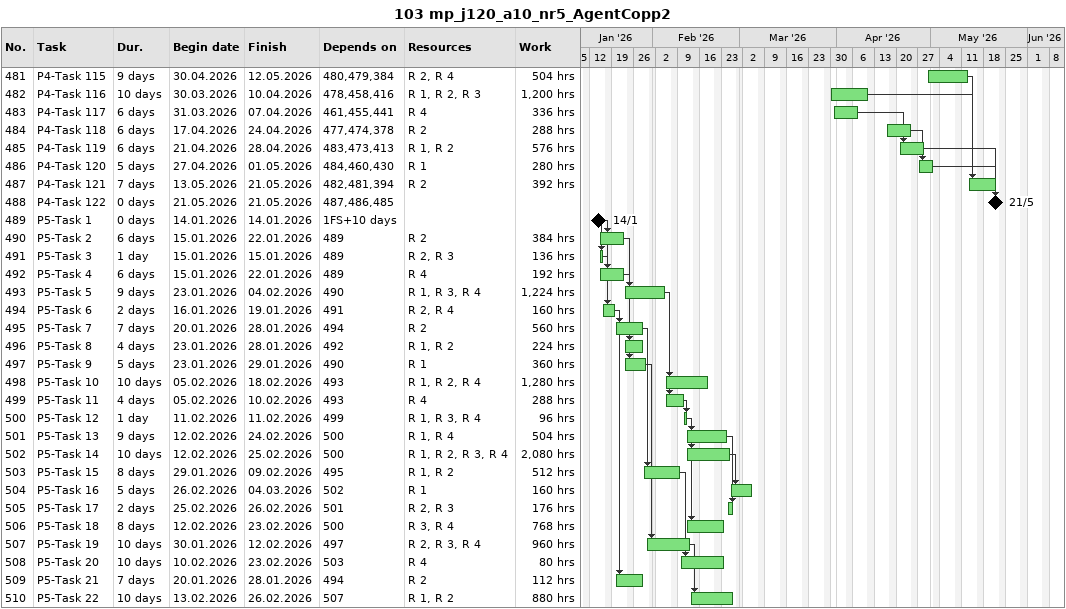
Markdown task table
103 mp_j120_a10_nr5_AgentCopp2

| ID | Task | Duration | Start | Finish | Predecessors | Resources | Work (h) |
|---|---|---|---|---|---|---|---|
| 481 | P4-Task 115 | 9d | 2026-04-30 | 2026-05-12 | 480, 479, 384 | R 2, R 4 | 504 |
| 482 | P4-Task 116 | 10d | 2026-03-30 | 2026-04-10 | 478, 458, 416 | R 1, R 2, R 3 | 1200 |
| 483 | P4-Task 117 | 6d | 2026-03-31 | 2026-04-07 | 461, 455, 441 | R 4 | 336 |
| 484 | P4-Task 118 | 6d | 2026-04-17 | 2026-04-24 | 477, 474, 378 | R 2 | 288 |
| 485 | P4-Task 119 | 6d | 2026-04-21 | 2026-04-28 | 483, 473, 413 | R 1, R 2 | 576 |
| 486 | P4-Task 120 | 5d | 2026-04-27 | 2026-05-01 | 484, 460, 430 | R 1 | 280 |
| 487 | P4-Task 121 | 7d | 2026-05-13 | 2026-05-21 | 482, 481, 394 | R 2 | 392 |
| 488 | P4-Task 122 | 0d | 2026-05-21 | 2026-05-21 | 487, 486, 485 |  |  |
| 489 | P5-Task 1 | 0d | 2026-01-14 | 2026-01-14 | 1FS+10d |  |  |
| 490 | P5-Task 2 | 6d | 2026-01-15 | 2026-01-22 | 489 | R 2 | 384 |
| 491 | P5-Task 3 | 1d | 2026-01-15 | 2026-01-15 | 489 | R 2, R 3 | 136 |
| 492 | P5-Task 4 | 6d | 2026-01-15 | 2026-01-22 | 489 | R 4 | 192 |
| 493 | P5-Task 5 | 9d | 2026-01-23 | 2026-02-04 | 490 | R 1, R 3, R 4 | 1224 |
| 494 | P5-Task 6 | 2d | 2026-01-16 | 2026-01-19 | 491 | R 2, R 4 | 160 |
| 495 | P5-Task 7 | 7d | 2026-01-20 | 2026-01-28 | 494 | R 2 | 560 |
| 496 | P5-Task 8 | 4d | 2026-01-23 | 2026-01-28 | 492 | R 1, R 2 | 224 |
| 497 | P5-Task 9 | 5d | 2026-01-23 | 2026-01-29 | 490 | R 1 | 360 |
| 498 | P5-Task 10 | 10d | 2026-02-05 | 2026-02-18 | 493 | R 1, R 2, R 4 | 1280 |
| 499 | P5-Task 11 | 4d | 2026-02-05 | 2026-02-10 | 493 | R 4 | 288 |
| 500 | P5-Task 12 | 1d | 2026-02-11 | 2026-02-11 | 499 | R 1, R 3, R 4 | 96 |
| 501 | P5-Task 13 | 9d | 2026-02-12 | 2026-02-24 | 500 | R 1, R 4 | 504 |
| 502 | P5-Task 14 | 10d | 2026-02-12 | 2026-02-25 | 500 | R 1, R 2, R 3, R 4 | 2080 |
| 503 | P5-Task 15 | 8d | 2026-01-29 | 2026-02-09 | 495 | R 1, R 2 | 512 |
| 504 | P5-Task 16 | 5d | 2026-02-26 | 2026-03-04 | 502 | R 1 | 160 |
| 505 | P5-Task 17 | 2d | 2026-02-25 | 2026-02-26 | 501 | R 2, R 3 | 176 |
| 506 | P5-Task 18 | 8d | 2026-02-12 | 2026-02-23 | 500 | R 3, R 4 | 768 |
| 507 | P5-Task 19 | 10d | 2026-01-30 | 2026-02-12 | 497 | R 2, R 3, R 4 | 960 |
| 508 | P5-Task 20 | 10d | 2026-02-10 | 2026-02-23 | 503 | R 4 | 80 |
| 509 | P5-Task 21 | 7d | 2026-01-20 | 2026-01-28 | 494 | R 2 | 112 |
| 510 | P5-Task 22 | 10d | 2026-02-13 | 2026-02-26 | 507 | R 1, R 2 | 880 |
